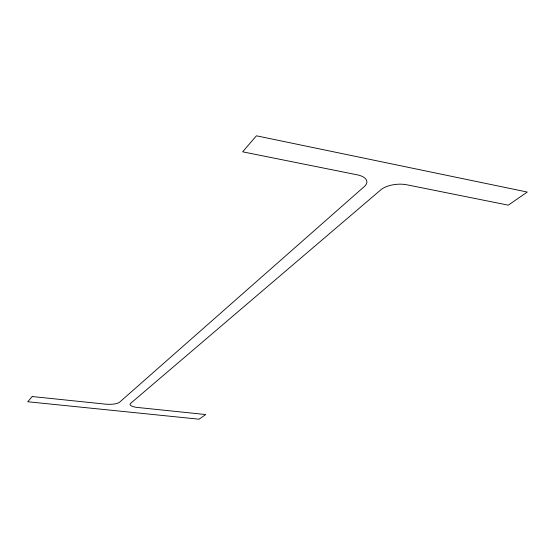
<?xml version="1.0" encoding="UTF-8"?>
<svg xmlns="http://www.w3.org/2000/svg" width="555" height="555" viewBox="0 0 555 555"><rect width="100%" height="100%" fill="white"/><g stroke="black" fill="none" stroke-linecap="round" stroke-linejoin="round"><path stroke-width="0.83" d="M32.225 396.541L27.75 401.744L199.051 419.198L205.759 414.55L137.73 407.488A11.287 3.191 0.6 0 1 130.578 403.402L380.945 189.734A18.697 8.429 -5.7 0 1 406.76 184.773L508.304 205.163L527.25 192.051L256.431 135.802L242.66 151.82L357.219 174.825A18.919 8.811 -4.5 0 1 364.399 186.473L119.54 402.243A11.447 3.254 1.1 0 1 105.318 404.123L32.225 396.541"/></g></svg>
